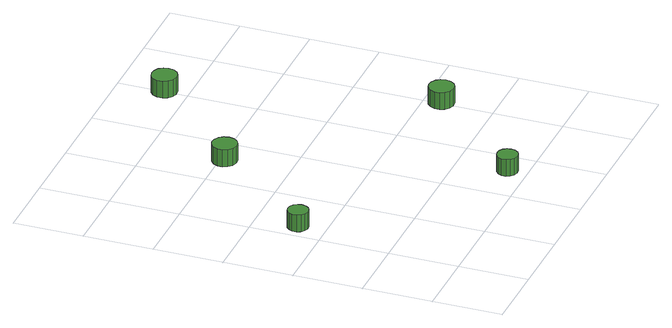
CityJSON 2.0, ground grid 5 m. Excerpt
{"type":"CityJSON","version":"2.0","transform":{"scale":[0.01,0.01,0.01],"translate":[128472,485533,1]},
"CityObjects":{
"tree1":{"type":"SolitaryVegetationObject","attributes":{"function":"something"},"geometry":[{"type":"MultiSurface","lod":"1","boundaries":[[[0,1,2,3,4,5,6,7,8,9,10,11,12,13,14]],[[15,16,17,18,19,20,21,22,23,24,25,26,27,28,29]],[[0,29,28,1]],[[1,28,27,2]],[[2,27,26,3]],[[3,26,25,4]],[[4,25,24,5]],[[5,24,23,6]],[[6,23,22,7]],[[7,22,21,8]],[[8,21,20,9]],[[9,20,19,10]],[[10,19,18,11]],[[11,18,17,12]],[[12,17,16,13]],[[13,16,15,14]],[[14,15,29,0]]]}]},
"tree2":{"type":"SolitaryVegetationObject","attributes":{"function":"something"},"geometry":[{"type":"MultiSurface","lod":"1","boundaries":[[[30,31,32,33,34,35,36,37,38,39,40,41,42,43,44]],[[45,46,47,48,49,50,51,52,53,54,55,56,57,58,59]],[[30,59,58,31]],[[31,58,57,32]],[[32,57,56,33]],[[33,56,55,34]],[[34,55,54,35]],[[35,54,53,36]],[[36,53,52,37]],[[37,52,51,38]],[[38,51,50,39]],[[39,50,49,40]],[[40,49,48,41]],[[41,48,47,42]],[[42,47,46,43]],[[43,46,45,44]],[[44,45,59,30]]]}]},
"tree3":{"type":"SolitaryVegetationObject","attributes":{"function":"something"},"geometry":[{"type":"MultiSurface","lod":"1","boundaries":[[[60,61,62,63,64,65,66,67,68,69,70,71,72,73,74]],[[75,76,77,78,79,80,81,82,83,84,85,86,87,88,89]],[[60,89,88,61]],[[61,88,87,62]],[[62,87,86,63]],[[63,86,85,64]],[[64,85,84,65]],[[65,84,83,66]],[[66,83,82,67]],[[67,82,81,68]],[[68,81,80,69]],[[69,80,79,70]],[[70,79,78,71]],[[71,78,77,72]],[[72,77,76,73]],[[73,76,75,74]],[[74,75,89,60]]]}]},
"tree4":{"type":"SolitaryVegetationObject","attributes":{"function":"something"},"geometry":[{"type":"MultiSurface","lod":"1","boundaries":[[[90,91,92,93,94,95,96,97,98,99,100,101,102,103,104]],[[105,106,107,108,109,110,111,112,113,114,115,116,117,118,119]],[[90,119,118,91]],[[91,118,117,92]],[[92,117,116,93]],[[93,116,115,94]],[[94,115,114,95]],[[95,114,113,96]],[[96,113,112,97]],[[97,112,111,98]],[[98,111,110,99]],[[99,110,109,100]],[[100,109,108,101]],[[101,108,107,102]],[[102,107,106,103]],[[103,106,105,104]],[[104,105,119,90]]]}]},
"tree5":{"type":"SolitaryVegetationObject","attributes":{"function":"something"},"geometry":[{"type":"MultiSurface","lod":"1","boundaries":[[[120,121,122,123,124,125,126,127,128,129,130,131,132,133,134]],[[135,136,137,138,139,140,141,142,143,144,145,146,147,148,149]],[[120,149,148,121]],[[121,148,147,122]],[[122,147,146,123]],[[123,146,145,124]],[[124,145,144,125]],[[125,144,143,126]],[[126,143,142,127]],[[127,142,141,128]],[[128,141,140,129]],[[129,140,139,130]],[[130,139,138,131]],[[131,138,137,132]],[[132,137,136,133]],[[133,136,135,134]],[[134,135,149,120]]]}]}
},
"vertices":[
[194,1195,145],[188,1225,145],[170,1250,145],[143,1266,145],[112,1269,145],[83,1259,145],[60,1239,145],[48,1211,145],[48,1180,145],[60,1152,145],[83,1131,145],[112,1121,145],[143,1125,145],[170,1140,145],[188,1165,145],[188,1165,16],[170,1140,16],[143,1125,16],[112,1121,16],[83,1131,16],[60,1152,16],[48,1180,16],[48,1211,16],[60,1239,16],[83,1259,16],[112,1269,16],[143,1266,16],[170,1250,16],[188,1225,16],[194,1195,16],
[821,1949,175],[813,1985,175],[791,2015,175],[758,2034,175],[721,2038,175],[685,2027,175],[658,2001,175],[642,1967,175],[642,1930,175],[658,1896,175],[685,1871,175],[721,1859,175],[758,1863,175],[791,1882,175],[813,1912,175],[813,1912,46],[791,1882,46],[758,1863,46],[721,1859,46],[685,1871,46],[658,1896,46],[642,1930,46],[642,1967,46],[658,2001,46],[685,2027,46],[721,2038,46],[758,2034,46],[791,2015,46],[813,1985,46],[821,1949,46],
[1394,143,138],[1388,173,138],[1370,198,138],[1343,213,138],[1313,217,138],[1283,207,138],[1260,186,138],[1248,158,138],[1248,127,138],[1260,99,138],[1283,79,138],[1313,69,138],[1343,72,138],[1370,88,138],[1388,113,138],[1388,113,9],[1370,88,9],[1343,72,9],[1313,69,9],[1283,79,9],[1260,99,9],[1248,127,9],[1248,158,9],[1260,186,9],[1283,207,9],[1313,217,9],[1343,213,9],[1370,198,9],[1388,173,9],[1394,143,9],
[1471,2624,218],[1464,2660,218],[1442,2691,218],[1409,2709,218],[1372,2713,218],[1336,2702,218],[1308,2677,218],[1293,2642,218],[1293,2605,218],[1308,2571,218],[1336,2546,218],[1372,2534,218],[1409,2538,218],[1442,2557,218],[1464,2587,218],[1464,2587,89],[1442,2557,89],[1409,2538,89],[1372,2534,89],[1336,2546,89],[1308,2571,89],[1293,2605,89],[1293,2642,89],[1308,2677,89],[1336,2702,89],[1372,2713,89],[1409,2709,89],[1442,2691,89],[1464,2660,89],[1471,2624,89],
[2041,852,179],[2033,888,179],[2011,918,179],[1979,937,179],[1941,941,179],[1906,930,179],[1878,904,179],[1863,870,179],[1863,833,179],[1878,799,179],[1906,774,179],[1941,762,179],[1979,766,179],[2011,785,179],[2033,815,179],[2033,815,50],[2011,785,50],[1979,766,50],[1941,762,50],[1906,774,50],[1878,799,50],[1863,833,50],[1863,870,50],[1878,904,50],[1906,930,50],[1941,941,50],[1979,937,50],[2011,918,50],[2033,888,50],[2041,852,50]
]}
